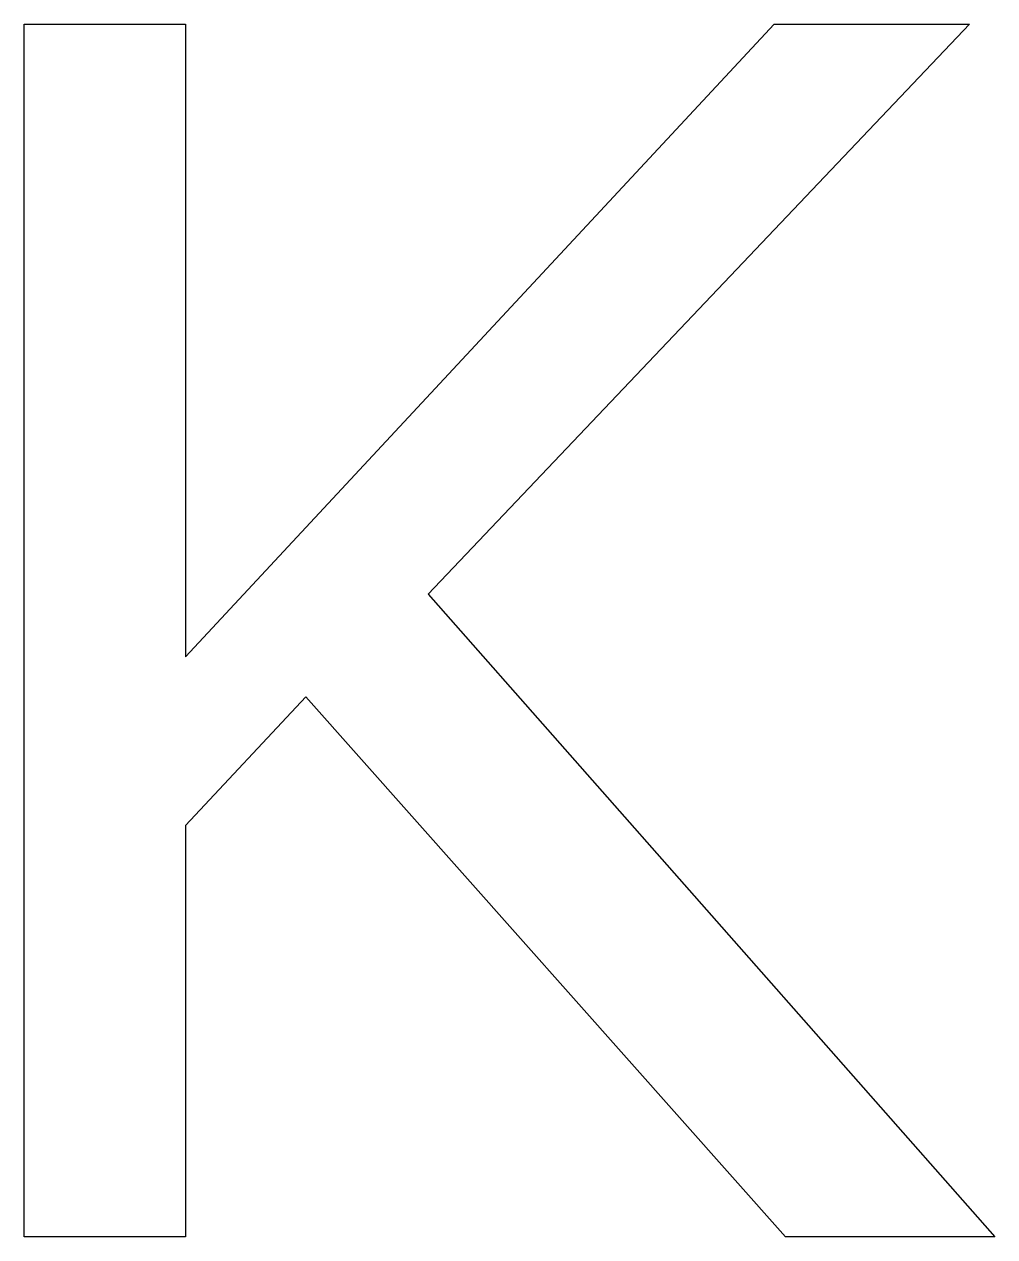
# Model space of a CAD drawing. Header units: metres. Extents: x -74 to 73, y 0 to 184.
import ezdxf

# ---------------------------------------------------------------- set-up
doc = ezdxf.new("R2010")
doc.units = ezdxf.units.M

msp = doc.modelspace()

# ---------------------------------------------------------------- linework, layer by layer
at = {"layer": 'COMPONENT0'}
for p, q in [((-74.01, -0.01), (-74.01, 183.68)), ((-74.01, 183.68), (-49.59, 183.68)), ((-49.59, 183.68), (-49.59, 87.82)), ((-49.59, 87.82), (39.6, 183.68)), ((69.21, 183.68), (-12.82, 97.32)), ((39.6, 183.68), (69.21, 183.68)), ((-12.82, 97.32), (73.03, -0.01)), ((-31.33, 81.78), (-49.59, 62.29)), ((41.33, -0.01), (-31.33, 81.78)), ((-49.59, 62.29), (-49.59, -0.01)), ((-49.59, -0.01), (-74.01, -0.01)), ((73.03, -0.01), (41.33, -0.01))]:
    msp.add_line(p, q, dxfattribs=at)

doc.saveas('drawing.dxf')
